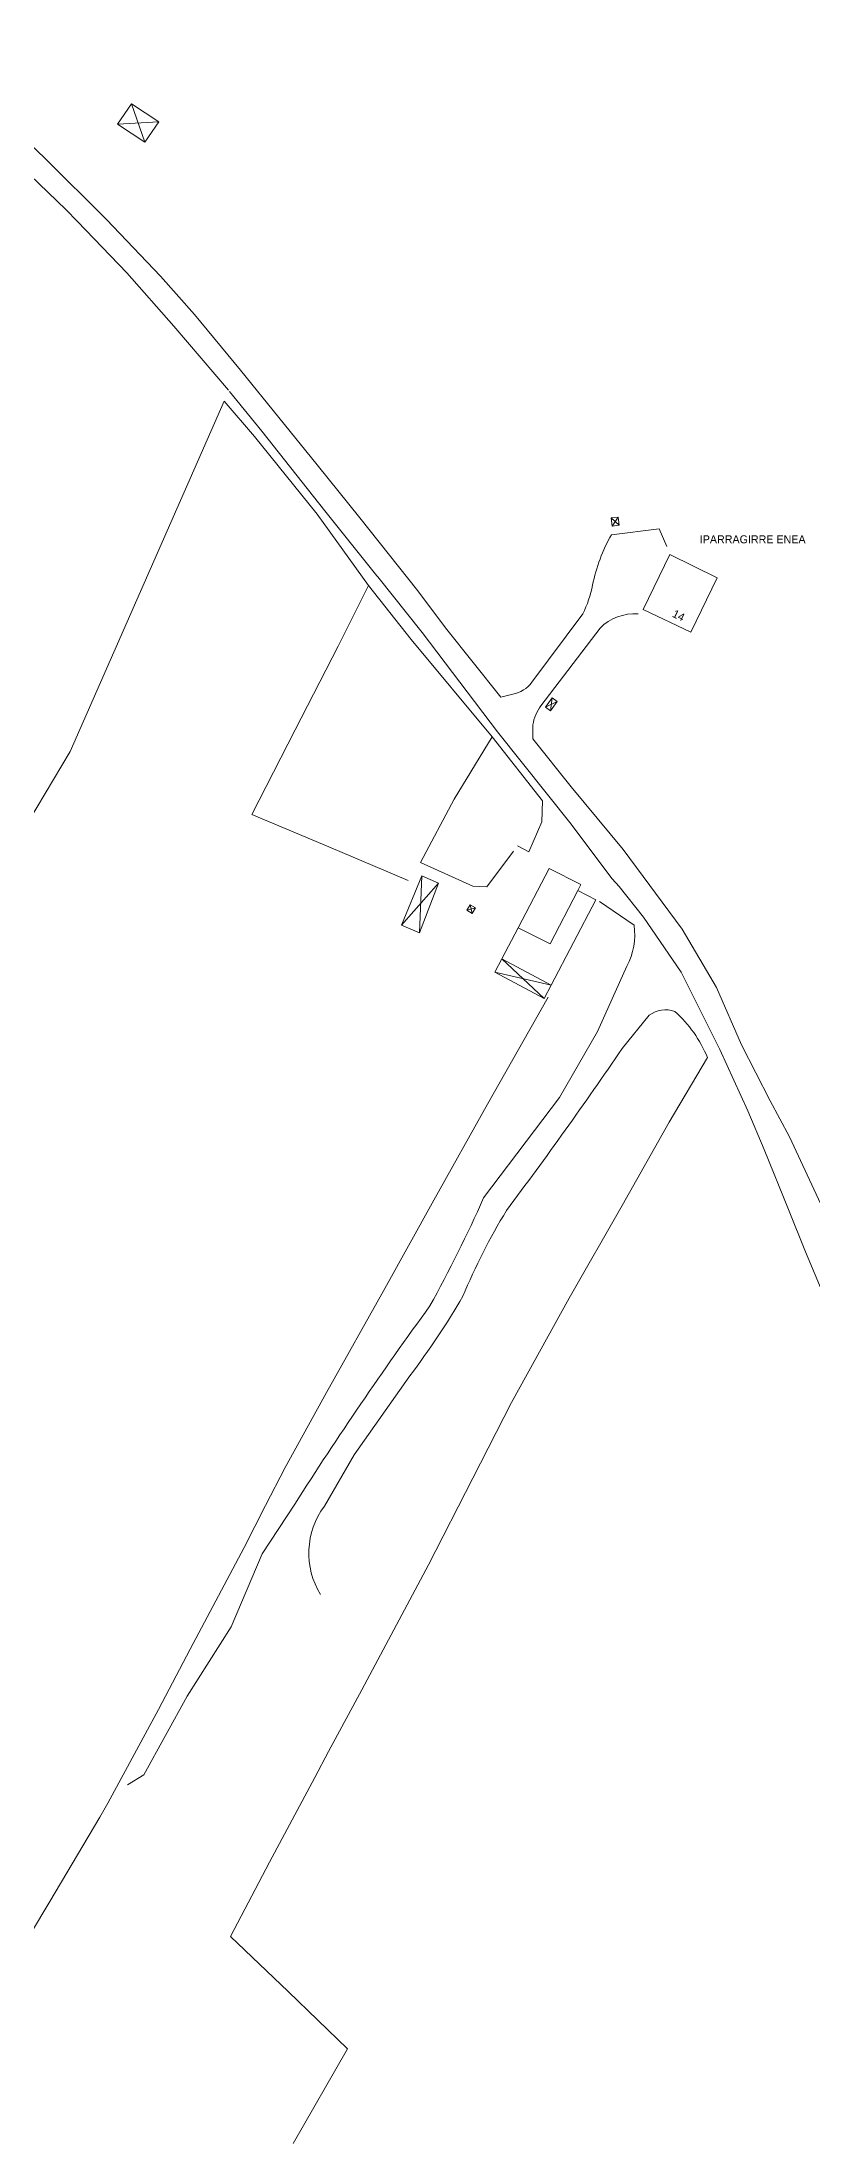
# Model space of a CAD drawing. Header units: millimetres. Extents: x 563164 to 564847, y 4765050 to 4766444.
# Drawn here: x 564278.1 to 564398.4, y 4765521.8 to 4765849.6 of the extents above; entities that cross this region are included whole.
import ezdxf

# ---------------------------------------------------------------- set-up
doc = ezdxf.new("R2010")
doc.units = ezdxf.units.MM
doc.layers.add('7 Cartografía - Kartografia', color=7, linetype='Continuous', lineweight=0)
doc.styles.add('Styledgn105', font='dgn105.shx')

msp = doc.modelspace()

# ---------------------------------------------------------------- linework, layer by layer
at = {"layer": '7 Cartografía - Kartografia', "color": 253, "linetype": 'Continuous', "lineweight": 0, "true_color": 0x9a9a9a}
for p, q in [((564289.88, 4765836.72), (564292.06, 4765839.92)), ((564294.17, 4765833.91), (564292.06, 4765839.92)), ((564292.06, 4765839.92), (564296.34, 4765837.11)), ((564296.34, 4765837.11), (564289.88, 4765836.72)), ((564294.17, 4765833.91), (564289.88, 4765836.72)), ((564296.34, 4765837.11), (564294.17, 4765833.91)), ((564367.04, 4765775.2), (564368.14, 4765775.33)), ((564367.04, 4765775.2), (564368.29, 4765774.07)), ((564367.2, 4765773.93), (564367.04, 4765775.2)), ((564368.14, 4765775.33), (564367.2, 4765773.93)), ((564368.14, 4765775.33), (564368.29, 4765774.07)), ((564368.29, 4765774.07), (564367.2, 4765773.93)), ((564376.19, 4765769.47), (564372.03, 4765760.92)), ((564383.61, 4765765.85), (564376.19, 4765769.47)), ((564379.46, 4765757.35), (564383.61, 4765765.85)), ((564372.03, 4765760.92), (564379.46, 4765757.35)), ((564356.74, 4765745.64), (564357.78, 4765747.1)), ((564356.74, 4765745.64), (564358.6, 4765746.52)), ((564357.55, 4765745.06), (564356.74, 4765745.64)), ((564357.78, 4765747.1), (564357.55, 4765745.06)), ((564358.6, 4765746.52), (564357.55, 4765745.06)), ((564357.78, 4765747.1), (564358.6, 4765746.52)), ((564357.34, 4765720.45), (564352.51, 4765711.18)), ((564362.3, 4765717.95), (564357.34, 4765720.45)), ((564334.27, 4765711.59), (564337.46, 4765719.28)), ((564340.03, 4765718.14), (564334.27, 4765711.59)), ((564337.46, 4765719.28), (564337.09, 4765710.4)), ((564340.03, 4765718.14), (564337.09, 4765710.4)), ((564337.46, 4765719.28), (564340.03, 4765718.14)), ((564361.8, 4765716.99), (564357.47, 4765708.68)), ((564361.8, 4765716.99), (564362.3, 4765717.95)), ((564364.61, 4765715.52), (564361.8, 4765716.99)), ((564344.98, 4765714.79), (564344.47, 4765713.93)), ((564345.84, 4765714.28), (564344.47, 4765713.93)), ((564344.47, 4765713.93), (564345.32, 4765713.42)), ((564345.32, 4765713.42), (564344.98, 4765714.79)), ((564345.84, 4765714.28), (564344.98, 4765714.79)), ((564345.32, 4765713.42), (564345.84, 4765714.28)), ((564357.65, 4765702.2), (564364.61, 4765715.52)), ((564337.09, 4765710.4), (564334.27, 4765711.59)), ((564352.51, 4765711.18), (564349.95, 4765706.33)), ((564357.47, 4765708.68), (564352.51, 4765711.18)), ((564348.87, 4765704.27), (564349.95, 4765706.33)), ((564349.95, 4765706.33), (564357.65, 4765702.2)), ((564349.95, 4765706.33), (564356.57, 4765700.15)), ((564356.57, 4765700.15), (564348.87, 4765704.27)), ((564357.65, 4765702.2), (564348.87, 4765704.27)), ((564357.65, 4765702.2), (564356.57, 4765700.15))]:
    msp.add_line(p, q, dxfattribs=at)
at = {"layer": '7 Cartografía - Kartografia', "color": 253, "linetype": 'Continuous', "lineweight": 0, "true_color": 0x9a9a9a, "flags": 128}
for points in [[(564351.65, 4765747.69), (564349.81, 4765747.22), (564341.16, 4765758.04), (564336.79, 4765763.82), (564327.75, 4765775.22), (564321.07, 4765783.52), (564309.1, 4765798.3), (564301.9, 4765806.98), (564296.59, 4765812.99), (564288.17, 4765821.82), (564278.51, 4765831.42), (564271.64, 4765837.98), (564264.39, 4765845.25), (564262.51, 4765847.28), (564256.21, 4765853.5), (564242.14, 4765867.55)], [(564283.64, 4765821.5), (564281.8, 4765823.41), (564273.44, 4765831.46), (564265.31, 4765839.61), (564260.37, 4765844.52), (564259.33, 4765845.54)], [(564307.23, 4765795.15), (564298.71, 4765805.14), (564291.33, 4765813.52), (564283.64, 4765821.5)], [(564330.42, 4765766.18), (564322.28, 4765776.31), (564312.46, 4765788.76), (564307.38, 4765794.96)], [(564235.66, 4765515.87), (564227.31, 4765523.84), (564228.49, 4765526.01), (564234.3, 4765536.02), (564243.65, 4765552.4), (564248.94, 4765561.51), (564249.75, 4765563.11), (564251.55, 4765566.29), (564257.11, 4765576.12), (564262, 4765584.74), (564268.01, 4765595.3), (564260.73, 4765600.82), (564246.86, 4765610.68), (564245.49, 4765608.51), (564233.49, 4765618.58), (564223.24, 4765627.18), (564230.75, 4765642.77), (564269.4, 4765716.83), (564282.49, 4765738.71), (564306.56, 4765793.46)], [(564306.56, 4765793.46), (564311.29, 4765787.92), (564321.08, 4765775.8), (564329.13, 4765764.65), (564324.36, 4765755.15), (564317.63, 4765742.08), (564310.86, 4765728.86), (564322.92, 4765723.83), (564335.3, 4765718.58)], [(564349.29, 4765741.81), (564337.47, 4765757.31), (564330.54, 4765766.02), (564330.42, 4765766.18)], [(564348.42, 4765741.02), (564335.79, 4765756.2), (564329.13, 4765764.65)], [(564466.35, 4765572.75), (564462.99, 4765576.5), (564453.9, 4765587.28), (564444.92, 4765598.49), (564436.25, 4765608.93), (564430.65, 4765615.57), (564423.13, 4765625.83), (564415.2, 4765635.98), (564408.78, 4765646.49), (564404.49, 4765655.94), (564400.1, 4765667.3), (564394.87, 4765678.5), (564391.89, 4765684.17), (564387.41, 4765692.88), (564383.48, 4765701.84), (564378.12, 4765710.96), (564368.9, 4765723.41), (564360.75, 4765733.21), (564354.81, 4765740.72), (564354.79, 4765742.89)], [(564352.39, 4765723.96), (564354.14, 4765723.05), (564356.19, 4765727.74), (564356.28, 4765731), (564348.42, 4765741.02), (564342.5, 4765731.28), (564337.21, 4765721.39), (564345.42, 4765717.66), (564347.62, 4765717.6), (564351.79, 4765723.16)], [(564367.17, 4765718.85), (564363.7, 4765723.45), (564363.7, 4765723.45), (564360.8, 4765727.39), (564349.29, 4765741.81)], [(564384.03, 4765692.15), (564377.94, 4765704.22), (564372.06, 4765712.82), (564368.28, 4765717.61), (564367.17, 4765718.85)], [(564357.19, 4765700.36), (564347.7, 4765683.6), (564339.32, 4765668.62), (564331.67, 4765654.84), (564322.57, 4765638.56), (564316.07, 4765626.87), (564313.01, 4765620.95), (564309.67, 4765614.35), (564301.26, 4765598.49), (564296.28, 4765589.07), (564288.39, 4765574.41), (564287.12, 4765572.22), (564279.31, 4765559.09), (564270.5, 4765544.44), (564260.71, 4765527.94), (564254.24, 4765517.14)], [(564394.72, 4765667.16), (564390.92, 4765676.55), (564388.37, 4765682.6), (564384.03, 4765692.15)], [(564466.35, 4765566.93), (564466.24, 4765567.06), (564457.31, 4765576.84), (564447.74, 4765588.38), (564439.24, 4765598.52), (564430.44, 4765609.36), (564424.57, 4765615.95), (564417.76, 4765622.22), (564411.86, 4765632.06), (564406.57, 4765641.31), (564401.08, 4765651.75), (564397.39, 4765660.58), (564394.72, 4765667.16)], [(564317.6, 4765621.16), (564312.48, 4765613.38), (564307.65, 4765601.96), (564300.76, 4765591.15), (564294.02, 4765578.87), (564291.44, 4765577.27)]]:
    msp.add_lwpolyline(points, dxfattribs=at)
for points in [[(564375.73, 4765770.73), (564374.52, 4765773.5), (564367.08, 4765772.59), (564367.08, 4765772.59, 0.082304), (564364.13, 4765764.72, -0.067093), (564362.58, 4765760.21), (564362.58, 4765760.21), (564354.65, 4765749.54), (564354.65, 4765749.54, -0.191484), (564351.65, 4765747.69, -0.191484)], [(564354.79, 4765742.89, -0.125734), (564356.05, 4765745.87), (564356.05, 4765745.87), (564365.28, 4765757.98), (564365.28, 4765757.98, -0.218715), (564371.23, 4765760.21, -0.218715)], [(564364.87, 4765694.98), (564369.48, 4765705.16), (564369.48, 4765705.16, 0.153383), (564370.62, 4765711.58), (564370.62, 4765711.58), (564365.18, 4765715.27)], [(564317.34, 4765521.27), (564325.84, 4765536.03), (564316.55, 4765545.01), (564307.52, 4765553.6), (564313.66, 4765565.23), (564320.71, 4765578.43), (564322.86, 4765582.49), (564328.09, 4765592.11), (564338.5, 4765611.65), (564345.42, 4765625.19), (564351.44, 4765637.04), (564360.47, 4765653.3), (564368.76, 4765667.81), (564376.11, 4765680.8), (564382.07, 4765690.91), (564382.07, 4765690.91, 0.113025), (564376.96, 4765698.12, 0.247724), (564372.97, 4765697.51), (564372.97, 4765697.51), (564368.73, 4765692.3)], [(564364.87, 4765694.98), (564358.96, 4765684.69), (564347.1, 4765668.97), (564347.1, 4765668.97, -0.020213), (564338.7, 4765652.1, 0.015897), (564317.6, 4765621.16, 0.015897)], [(564368.73, 4765692.3, -0.011403), (564350.66, 4765667.01), (564350.66, 4765667.01, 0.038083), (564343.86, 4765653.62, -0.029463), (564335.57, 4765641.18), (564335.57, 4765641.18), (564326.86, 4765628.83), (564322.21, 4765620.81), (564322.21, 4765620.81, 0.307291), (564321.62, 4765607.03, 0.307291)]]:
    msp.add_lwpolyline(points, format="xyb", dxfattribs=at)

# ---------------------------------------------------------------- texts
at = {"layer": '7 Cartografía - Kartografia', "color": 253, "linetype": 'Continuous', "lineweight": 0, "true_color": 0x9a9a9a, "style": 'Styledgn105'}
msp.add_text('IPARRAGIRRE ENEA', height=1.25, dxfattribs=at).set_placement((564380.87, 4765771.24))
msp.add_text('14', height=1.25, rotation=333.9729, dxfattribs=at).set_placement((564376.46, 4765759.82))

doc.saveas('drawing.dxf')
